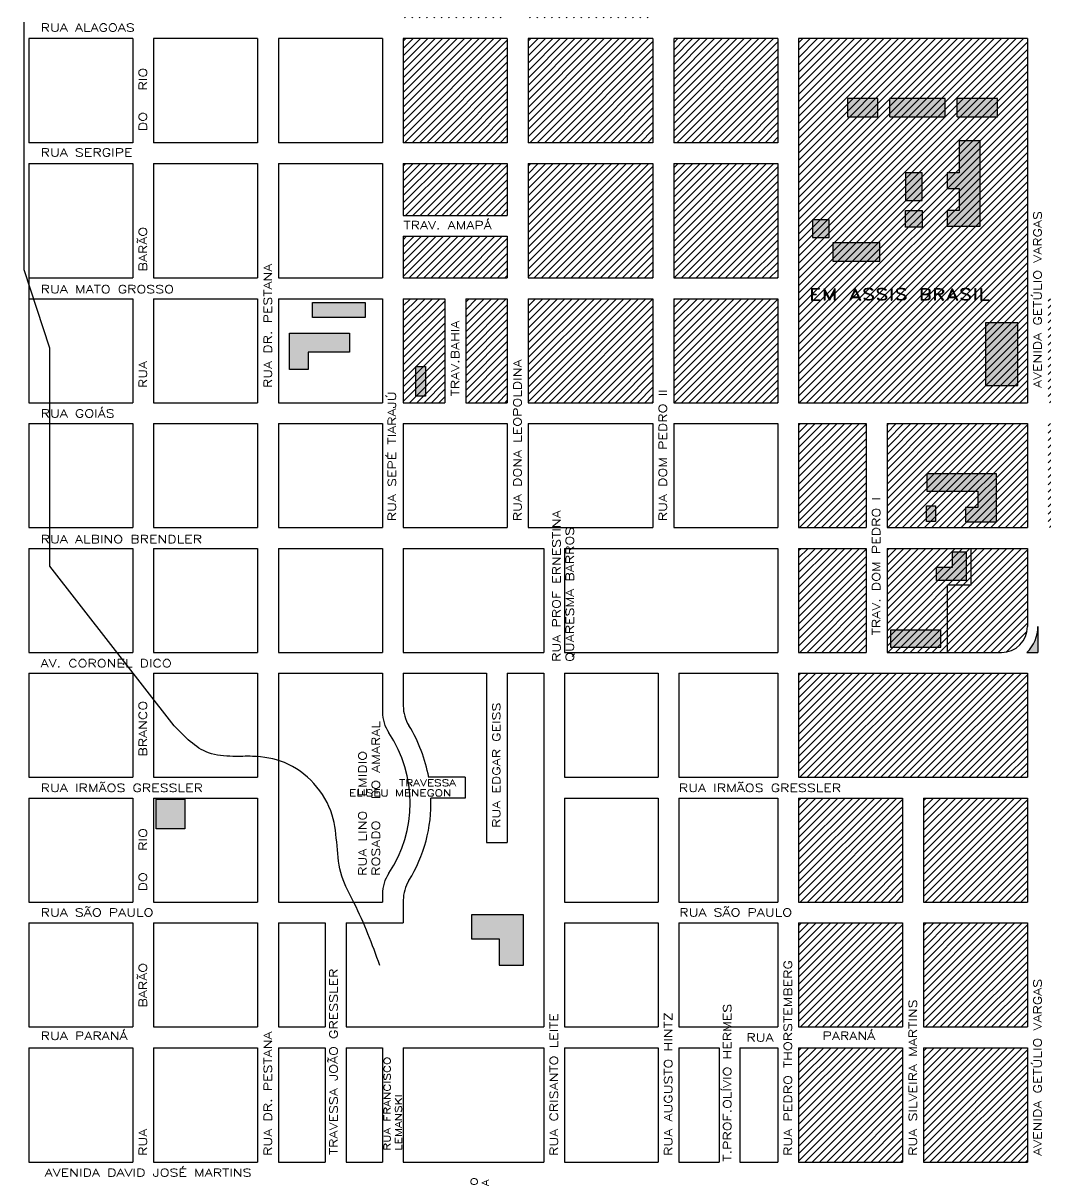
# Model space of a CAD drawing. Extents: x 15348.6 to 15438.1, y 2292.7 to 2368.6.
# Drawn here: x 15395.29 to 15405.11, y 2335.8 to 2346.92 of the extents above; entities that cross this region are included whole.
import ezdxf

# ---------------------------------------------------------------- set-up
doc = ezdxf.new("R2010")
doc.units = 0
doc.header["$LTSCALE"] = 2
doc.header["$MEASUREMENT"] = 0
doc.layers.get('0').update_dxf_attribs({"linetype": 'CONTINUOUS', "lineweight": 30})
for name, color, linetype, lineweight in [('06', 7, 'CONTINUOUS', 30), ('ASSISBRASIL', 240, 'CONTINUOUS', 30), ('Hidro', 5, 'CONTINUOUS', 30), ('IMÓVEIS', 7, 'CONTINUOUS', 30), ('NOVOLESTE', 100, 'CONTINUOUS', 30), ('SOLNASCENTE', 2, 'CONTINUOUS', 30)]:
    doc.layers.add(name, color=color, linetype=linetype, lineweight=lineweight)
doc.styles.get("Standard").update_dxf_attribs({"font": 'romand.shx'})

msp = doc.modelspace()

# ---------------------------------------------------------------- hatches: boundary and pattern name
at = {"layer": 'ASSISBRASIL'}
h = msp.add_hatch(dxfattribs=at)
h.set_pattern_fill('ANSI31', color=256, scale=0.4, style=0)
h.paths.add_polyline_path([(15399.945, 2347.967), (15398.945, 2347.967), (15398.945, 2346.967), (15399.945, 2346.967)])
h.paths.add_polyline_path([(15401.345, 2347.967), (15400.145, 2347.967), (15400.145, 2346.967), (15401.345, 2346.967)])
h.paths.add_polyline_path([(15401.345, 2346.767), (15400.145, 2346.767), (15400.145, 2345.767), (15401.345, 2345.767)])
h.paths.add_polyline_path([(15399.945, 2346.767), (15398.945, 2346.767), (15398.945, 2345.767), (15399.945, 2345.767)])
at = {"layer": 'ASSISBRASIL', "linetype": 'Continuous'}
h = msp.add_hatch(dxfattribs=at)
h.set_pattern_fill('ANSI31', color=256, scale=0.4, style=0)
h.paths.add_polyline_path([(15402.545, 2346.767), (15402.545, 2345.767), (15401.545, 2345.767), (15401.545, 2346.767)])
h = msp.add_hatch(dxfattribs=at)
h.set_pattern_fill('ANSI31', color=256, scale=0.4, style=0)
h.paths.add_polyline_path([(15404.945, 2346.767), (15402.745, 2346.767), (15402.745, 2343.267), (15404.945, 2343.267)])
h = msp.add_hatch(dxfattribs=at)
h.set_pattern_fill('ANSI31', color=256, scale=0.4, style=0)
h.paths.add_polyline_path([(15398.945, 2345.067), (15399.945, 2345.067), (15399.945, 2345.567), (15398.945, 2345.567)])
at = {"layer": 'ASSISBRASIL'}
h = msp.add_hatch(dxfattribs=at)
h.set_pattern_fill('ANSI31', color=256, scale=0.4, style=0)
h.paths.add_polyline_path([(15401.345, 2345.567), (15400.145, 2345.567), (15400.145, 2344.467), (15401.345, 2344.467)])
h.paths.add_polyline_path([(15402.545, 2345.567), (15401.545, 2345.567), (15401.545, 2344.467), (15402.545, 2344.467)])
h.paths.add_polyline_path([(15402.545, 2344.267), (15401.545, 2344.267), (15401.545, 2343.267), (15402.545, 2343.267)])
h.paths.add_polyline_path([(15401.345, 2344.267), (15400.145, 2344.267), (15400.145, 2343.267), (15401.345, 2343.267)])
at = {"layer": 'ASSISBRASIL', "linetype": 'Continuous'}
h = msp.add_hatch(dxfattribs=at)
h.set_pattern_fill('ANSI31', color=256, scale=0.4, style=0)
h.paths.add_polyline_path([(15399.545, 2344.267), (15399.945, 2344.267), (15399.945, 2343.267), (15399.545, 2343.267)])
h.paths.add_polyline_path([(15398.945, 2343.267), (15399.345, 2343.267), (15399.345, 2344.267), (15398.945, 2344.267)])
h.paths.add_polyline_path([(15398.945, 2344.467), (15399.945, 2344.467), (15399.945, 2344.867), (15398.945, 2344.867)])
h = msp.add_hatch(dxfattribs=at)
h.set_pattern_fill('ANSI31', color=256, scale=0.4, style=0)
h.paths.add_polyline_path([(15406.145, 2343.067), (15406.145, 2342.067), (15405.145, 2342.067), (15405.145, 2343.067)])
h.paths.add_polyline_path([(15404.945, 2343.067), (15404.945, 2342.067), (15403.595, 2342.067), (15403.595, 2343.067)])
h.paths.add_polyline_path([(15402.745, 2342.067), (15403.395, 2342.067), (15403.395, 2343.067), (15402.745, 2343.067)])
h.paths.add_polyline_path([(15405.145, 2343.267), (15406.145, 2343.267), (15406.145, 2344.267), (15405.145, 2344.267)])
h = msp.add_hatch(dxfattribs=at)
h.set_pattern_fill('ANSI31', color=256, scale=0.4, style=0)
h.paths.add_polyline_path([(15402.745, 2341.867), (15403.395, 2341.867), (15403.395, 2340.867), (15402.745, 2340.867)])
h = msp.add_hatch(dxfattribs=at)
h.set_pattern_fill('ANSI31', color=256, scale=0.4, style=0)
edge = h.paths.add_edge_path()
edge.add_line((15403.595, 2341.867), (15404.945, 2341.867))
edge.add_line((15404.945, 2341.867), (15404.945, 2341.117))
edge.add_arc((15404.695, 2341.117), 0.25, -90, 0, ccw=False)
edge.add_line((15404.695, 2340.867), (15403.595, 2340.867))
edge.add_line((15403.595, 2340.867), (15403.595, 2341.867))
at = {"layer": 'IMÓVEIS', "linetype": 'Continuous'}
h = msp.add_hatch(color=256, dxfattribs=at)
h.paths.add_polyline_path([(15404.746, 2347.118, 1), (15404.866, 2347.118, 1)])
h.paths.add_polyline_path([(15404.658, 2346.192), (15404.269, 2346.192), (15404.269, 2346.015), (15404.658, 2346.015)])
h.paths.add_polyline_path([(15404.154, 2346.192), (15403.623, 2346.192), (15403.623, 2346.015), (15404.154, 2346.015)])
h.paths.add_polyline_path([(15403.508, 2346.192), (15403.216, 2346.192), (15403.216, 2346.015), (15403.508, 2346.015)])
h.paths.add_polyline_path([(15403.039, 2345.025), (15402.88, 2345.025), (15402.88, 2344.857), (15403.039, 2344.857)])
h.paths.add_polyline_path([(15403.526, 2344.804), (15403.074, 2344.804), (15403.074, 2344.628), (15403.526, 2344.628)])
h.paths.add_polyline_path([(15403.933, 2345.114), (15403.773, 2345.114), (15403.773, 2344.955), (15403.933, 2344.955)])
h.paths.add_polyline_path([(15403.933, 2345.476), (15403.773, 2345.476), (15403.773, 2345.211), (15403.933, 2345.211)])
h.paths.add_polyline_path([(15404.49, 2345.786), (15404.287, 2345.786), (15404.287, 2345.476), (15404.172, 2345.476), (15404.172, 2345.326), (15404.287, 2345.326), (15404.287, 2345.114), (15404.172, 2345.114), (15404.172, 2344.963), (15404.49, 2344.963)])
h.paths.add_polyline_path([(15404.853, 2344.035), (15404.543, 2344.035), (15404.543, 2343.434), (15404.853, 2343.434)])
h.paths.add_polyline_path([(15399.159, 2343.617), (15399.066, 2343.617), (15399.066, 2343.33), (15399.159, 2343.33)])
h = msp.add_hatch(color=256, dxfattribs=at)
h.paths.add_polyline_path([(15398.58, 2344.232), (15398.072, 2344.232), (15398.072, 2344.088), (15398.58, 2344.088)])
h.paths.add_polyline_path([(15398.429, 2343.937), (15397.852, 2343.937), (15397.852, 2343.587), (15398.031, 2343.587), (15398.031, 2343.752), (15398.429, 2343.752)])
for points in [[(15404.853, 2344.035), (15404.543, 2344.035), (15404.543, 2343.434), (15404.853, 2343.434)], [(15399.159, 2343.617), (15399.066, 2343.617), (15399.066, 2343.33), (15399.159, 2343.33)], [(15405.045, 2341.117, -0.201566), (15404.94, 2340.867), (15405.045, 2340.867)], [(15396.845, 2339.456), (15396.569, 2339.456), (15396.569, 2339.173), (15396.845, 2339.173)]]:
    msp.add_hatch(color=256, dxfattribs=at).paths.add_polyline_path(points)
h = msp.add_hatch(color=256, dxfattribs=at)
h.paths.add_polyline_path([(15404.646, 2342.584), (15403.978, 2342.584), (15403.978, 2342.417), (15404.469, 2342.417), (15404.469, 2342.26), (15404.35, 2342.26), (15404.35, 2342.124), (15404.646, 2342.124), (15404.646, 2342.27)])
h.paths.add_polyline_path([(15404.06, 2342.277), (15403.975, 2342.277), (15403.975, 2342.127), (15404.06, 2342.127)])
h.paths.add_polyline_path([(15404.355, 2341.834), (15404.225, 2341.834), (15404.225, 2341.687), (15404.069, 2341.687), (15404.069, 2341.557), (15404.355, 2341.557)])
h.paths.add_polyline_path([(15404.112, 2341.081), (15403.627, 2341.081), (15403.627, 2340.917), (15404.112, 2340.917)])
h = msp.add_hatch(color=256, dxfattribs=at)
h.paths.add_polyline_path([(15404.355, 2341.834), (15404.225, 2341.834), (15404.225, 2341.687), (15404.069, 2341.687), (15404.069, 2341.557), (15404.355, 2341.557)])
h.paths.add_polyline_path([(15404.112, 2341.081), (15403.627, 2341.081), (15403.627, 2340.917), (15404.112, 2340.917)])
h = msp.add_hatch(color=256, dxfattribs=at)
h.paths.add_polyline_path([(15392.361, 2339.904), (15392.311, 2339.904), (15392.311, 2340.024), (15392.203, 2340.024), (15392.203, 2339.904), (15392.159, 2339.904), (15392.159, 2339.778), (15391.963, 2339.778), (15391.963, 2339.854), (15391.761, 2339.854), (15391.761, 2339.677), (15392.203, 2339.677), (15392.203, 2339.721), (15392.317, 2339.721), (15392.317, 2339.772), (15392.361, 2339.772)])
h.paths.add_polyline_path([(15391.963, 2339.987), (15391.913, 2339.987), (15391.913, 2339.854), (15391.963, 2339.854)], flags=17)
h.paths.add_polyline_path([(15393.22, 2339.943), (15392.959, 2339.943), (15392.959, 2339.686), (15393.22, 2339.686)])
h.paths.add_polyline_path([(15393.481, 2339.456), (15393.325, 2339.456), (15393.325, 2339.195), (15393.481, 2339.195)])
h.paths.add_polyline_path([(15393.271, 2338.778), (15392.974, 2338.778), (15392.974, 2338.633), (15393.271, 2338.633)])
h.paths.add_polyline_path([(15392.564, 2339.397), (15392.463, 2339.397), (15392.463, 2339.264), (15392.564, 2339.264)])
h.paths.add_polyline_path([(15392.393, 2339.448), (15392.197, 2339.448), (15392.197, 2339.208), (15392.393, 2339.208)])
h.paths.add_polyline_path([(15392.121, 2339.403), (15392.039, 2339.403), (15392.039, 2339.208), (15392.121, 2339.208)])
h.paths.add_polyline_path([(15392.052, 2338.854), (15391.755, 2338.854), (15391.755, 2338.766), (15392.052, 2338.766)])
h.paths.add_polyline_path([(15396.845, 2339.456), (15396.569, 2339.456), (15396.569, 2339.173), (15396.845, 2339.173)])
h.paths.add_polyline_path([(15393.78, 2337.039), (15393.59, 2337.039), (15393.59, 2336.561), (15393.78, 2336.561)])
h.paths.add_polyline_path([(15393.077, 2337.053), (15392.958, 2337.053), (15392.958, 2336.771), (15393.077, 2336.771)])
h = msp.add_hatch(color=256, dxfattribs=at)
h.paths.add_polyline_path([(15400.1, 2338.346), (15399.602, 2338.346), (15399.602, 2338.114), (15399.867, 2338.114), (15399.867, 2337.86), (15400.1, 2337.86)])
h.paths.add_polyline_path([(15401.308, 2334.117), (15401.008, 2334.117), (15401.008, 2333.976), (15401.308, 2333.976)])
h.paths.add_polyline_path([(15410.385, 2335.57), (15410.278, 2335.57), (15410.278, 2335.321), (15410.195, 2335.321), (15410.195, 2335.57), (15410.093, 2335.57), (15410.093, 2335.321), (15409.984, 2335.321), (15409.984, 2335.155), (15410.385, 2335.155)])
at = {"layer": 'SOLNASCENTE', "linetype": 'Continuous'}
h = msp.add_hatch(dxfattribs=at)
h.set_pattern_fill('ANSI31', color=256, scale=0.4, style=0)
h.paths.add_polyline_path([(15402.745, 2339.667), (15404.945, 2339.667), (15404.945, 2340.667), (15402.745, 2340.667)])
edge = h.paths.add_edge_path(flags=16)
edge.add_line((15403.945, 2340.667), (15404.945, 2340.667))
h = msp.add_hatch(dxfattribs=at)
h.set_pattern_fill('ANSI31', color=256, scale=0.4, style=0)
h.paths.add_polyline_path([(15402.745, 2339.467), (15403.745, 2339.467), (15403.745, 2338.467), (15402.745, 2338.467)])
h = msp.add_hatch(dxfattribs=at)
h.set_pattern_fill('ANSI31', color=256, scale=0.4, style=0)
h.paths.add_polyline_path([(15403.945, 2339.467), (15404.945, 2339.467), (15404.945, 2338.467), (15403.945, 2338.467)])
h = msp.add_hatch(dxfattribs=at)
h.set_pattern_fill('ANSI31', color=256, scale=0.4, style=0)
h.paths.add_polyline_path([(15402.745, 2338.267), (15403.745, 2338.267), (15403.745, 2337.267), (15402.745, 2337.267)])
h = msp.add_hatch(dxfattribs=at)
h.set_pattern_fill('ANSI31', color=256, scale=0.4, style=0)
h.paths.add_polyline_path([(15403.945, 2338.267), (15404.945, 2338.267), (15404.945, 2337.267), (15403.945, 2337.267)])
h = msp.add_hatch(dxfattribs=at)
h.set_pattern_fill('ANSI31', color=256, scale=0.4, style=0)
h.paths.add_polyline_path([(15403.945, 2337.067), (15404.945, 2337.067), (15404.945, 2335.967), (15403.945, 2335.967)])
h.paths.add_polyline_path([(15403.745, 2337.067), (15403.745, 2335.967), (15402.745, 2335.967), (15402.745, 2337.067)])

# ---------------------------------------------------------------- linework, layer by layer
at = {"color": 7, "linetype": 'Continuous'}
for p, q in [((15396.345, 2346.767), (15395.345, 2346.767)), ((15395.345, 2346.767), (15395.345, 2345.767)), ((15396.345, 2346.767), (15396.345, 2345.767)), ((15397.545, 2346.767), (15396.545, 2346.767)), ((15396.545, 2346.767), (15396.545, 2345.767)), ((15397.545, 2346.767), (15397.545, 2345.767)), ((15398.745, 2346.767), (15397.745, 2346.767)), ((15397.745, 2346.767), (15397.745, 2345.767)), ((15399.945, 2346.767), (15398.945, 2346.767)), ((15398.945, 2346.767), (15398.945, 2345.767)), ((15399.945, 2346.767), (15399.945, 2345.767)), ((15401.345, 2346.767), (15400.145, 2346.767)), ((15400.145, 2346.767), (15400.145, 2345.767)), ((15401.345, 2346.767), (15401.345, 2345.767)), ((15402.545, 2346.767), (15401.545, 2346.767)), ((15401.545, 2346.767), (15401.545, 2345.767)), ((15402.545, 2346.767), (15402.545, 2345.767)), ((15402.745, 2346.767), (15402.745, 2343.267)), ((15404.945, 2346.767), (15402.745, 2346.767)), ((15404.945, 2346.767), (15404.945, 2343.267)), ((15396.345, 2345.767), (15395.345, 2345.767)), ((15397.545, 2345.767), (15396.545, 2345.767)), ((15398.745, 2345.767), (15397.745, 2345.767)), ((15399.945, 2345.767), (15398.945, 2345.767)), ((15401.345, 2345.767), (15400.145, 2345.767)), ((15402.545, 2345.767), (15401.545, 2345.767)), ((15395.345, 2345.567), (15396.345, 2345.567)), ((15395.345, 2345.567), (15395.345, 2344.467)), ((15396.345, 2345.567), (15396.345, 2344.467)), ((15396.545, 2345.567), (15397.545, 2345.567)), ((15396.545, 2345.567), (15396.545, 2344.467)), ((15397.545, 2345.567), (15397.545, 2344.467)), ((15397.745, 2345.567), (15398.745, 2345.567)), ((15397.745, 2345.567), (15398.745, 2345.567)), ((15397.745, 2345.567), (15397.745, 2345.067)), ((15397.745, 2345.567), (15397.745, 2344.467)), ((15398.945, 2345.567), (15399.945, 2345.567)), ((15398.945, 2345.567), (15399.945, 2345.567)), ((15398.945, 2345.567), (15398.945, 2345.067)), ((15399.945, 2345.567), (15399.945, 2345.067)), ((15400.145, 2345.567), (15401.345, 2345.567)), ((15400.145, 2345.567), (15400.145, 2344.467)), ((15401.345, 2345.567), (15401.345, 2344.467)), ((15401.545, 2345.567), (15402.545, 2345.567)), ((15401.545, 2345.567), (15401.545, 2344.467)), ((15401.545, 2345.567), (15401.545, 2344.467)), ((15402.545, 2345.567), (15402.545, 2344.467)), ((15398.945, 2345.067), (15399.945, 2345.067)), ((15397.745, 2344.867), (15397.745, 2344.467)), ((15398.945, 2344.867), (15398.945, 2344.467)), ((15398.945, 2344.867), (15399.945, 2344.867)), ((15399.945, 2344.867), (15399.945, 2344.467)), ((15395.345, 2344.467), (15395.345, 2344.267)), ((15395.345, 2344.467), (15396.345, 2344.467)), ((15396.545, 2344.467), (15397.545, 2344.467)), ((15397.745, 2344.467), (15398.745, 2344.467)), ((15397.745, 2344.467), (15398.745, 2344.467)), ((15398.945, 2344.467), (15399.945, 2344.467)), ((15398.945, 2344.467), (15399.945, 2344.467)), ((15400.145, 2344.467), (15401.345, 2344.467)), ((15401.545, 2344.467), (15402.545, 2344.467)), ((15395.345, 2344.267), (15396.345, 2344.267)), ((15395.345, 2344.267), (15395.345, 2343.267)), ((15396.345, 2344.267), (15396.345, 2343.267)), ((15396.545, 2344.267), (15397.545, 2344.267)), ((15396.545, 2344.267), (15396.545, 2343.267)), ((15397.545, 2344.267), (15397.545, 2343.267)), ((15397.745, 2344.267), (15398.145, 2344.267)), ((15397.745, 2344.267), (15398.745, 2344.267)), ((15397.745, 2344.267), (15397.745, 2343.267)), ((15397.745, 2344.267), (15397.745, 2343.267)), ((15398.945, 2344.267), (15399.345, 2344.267)), ((15398.945, 2344.267), (15398.945, 2343.267)), ((15398.945, 2344.267), (15398.945, 2343.267)), ((15399.345, 2344.267), (15399.345, 2343.267)), ((15399.545, 2344.267), (15399.945, 2344.267)), ((15399.545, 2344.267), (15399.545, 2343.267)), ((15399.945, 2344.267), (15399.945, 2343.267)), ((15399.945, 2344.267), (15399.945, 2343.267)), ((15400.145, 2344.267), (15401.345, 2344.267)), ((15400.145, 2344.267), (15400.145, 2343.267)), ((15401.345, 2344.267), (15401.345, 2343.267)), ((15401.545, 2344.267), (15402.545, 2344.267)), ((15401.545, 2344.267), (15401.545, 2343.267)), ((15402.545, 2344.267), (15402.545, 2343.267)), ((15395.345, 2343.267), (15396.345, 2343.267)), ((15396.545, 2343.267), (15397.545, 2343.267)), ((15397.745, 2343.267), (15398.145, 2343.267)), ((15397.745, 2343.267), (15398.745, 2343.267)), ((15398.945, 2343.267), (15399.345, 2343.267)), ((15399.545, 2343.267), (15399.945, 2343.267)), ((15400.145, 2343.267), (15401.345, 2343.267)), ((15401.545, 2343.267), (15402.545, 2343.267)), ((15402.745, 2343.267), (15404.945, 2343.267)), ((15395.345, 2343.067), (15396.345, 2343.067)), ((15395.345, 2343.067), (15395.345, 2342.067)), ((15396.345, 2343.067), (15396.345, 2342.067)), ((15396.545, 2343.067), (15397.545, 2343.067)), ((15396.545, 2343.067), (15396.545, 2342.067)), ((15397.545, 2343.067), (15397.545, 2342.067)), ((15397.745, 2343.067), (15398.745, 2343.067)), ((15397.745, 2343.067), (15397.745, 2342.067)), ((15398.945, 2343.067), (15399.945, 2343.067)), ((15398.945, 2343.067), (15398.945, 2342.067)), ((15399.945, 2343.067), (15399.945, 2342.067)), ((15400.145, 2343.067), (15401.345, 2343.067)), ((15400.145, 2343.067), (15400.145, 2342.067)), ((15401.345, 2343.067), (15401.345, 2342.067)), ((15401.545, 2343.067), (15402.545, 2343.067)), ((15401.545, 2343.067), (15401.545, 2342.067)), ((15402.545, 2343.067), (15402.545, 2342.067)), ((15402.745, 2343.067), (15403.395, 2343.067)), ((15402.745, 2343.067), (15402.745, 2342.067)), ((15403.395, 2343.067), (15403.395, 2342.067)), ((15403.595, 2343.067), (15404.945, 2343.067)), ((15403.595, 2343.067), (15403.595, 2342.067)), ((15404.945, 2343.067), (15404.945, 2342.067)), ((15395.345, 2342.067), (15396.345, 2342.067)), ((15396.545, 2342.067), (15397.545, 2342.067)), ((15397.745, 2342.067), (15398.745, 2342.067)), ((15398.945, 2342.067), (15399.945, 2342.067)), ((15400.145, 2342.067), (15401.345, 2342.067)), ((15401.545, 2342.067), (15402.545, 2342.067)), ((15402.745, 2342.067), (15403.395, 2342.067)), ((15403.595, 2342.067), (15404.945, 2342.067)), ((15395.345, 2341.867), (15395.345, 2340.867)), ((15395.345, 2341.867), (15396.345, 2341.867)), ((15396.345, 2341.867), (15396.345, 2340.867)), ((15396.545, 2341.867), (15397.545, 2341.867)), ((15396.545, 2341.867), (15396.545, 2340.867)), ((15397.545, 2341.867), (15397.545, 2340.867)), ((15397.745, 2341.867), (15397.745, 2340.867)), ((15397.745, 2341.867), (15398.745, 2341.867)), ((15398.945, 2341.867), (15398.945, 2340.867)), ((15398.945, 2341.867), (15400.295, 2341.867)), ((15400.295, 2341.867), (15400.295, 2340.867)), ((15400.495, 2341.867), (15400.495, 2340.867)), ((15400.495, 2341.867), (15401.145, 2341.867)), ((15400.495, 2341.867), (15402.545, 2341.867)), ((15402.545, 2341.867), (15402.545, 2340.867)), ((15402.745, 2341.867), (15402.745, 2340.867)), ((15402.745, 2341.867), (15403.395, 2341.867)), ((15403.395, 2341.867), (15403.395, 2340.867)), ((15403.595, 2341.867), (15403.595, 2340.867)), ((15403.595, 2341.867), (15404.945, 2341.867)), ((15404.945, 2341.867), (15404.945, 2341.117)), ((15405.045, 2341.117), (15405.045, 2340.867)), ((15395.345, 2340.867), (15396.345, 2340.867)), ((15396.545, 2340.867), (15397.545, 2340.867)), ((15397.745, 2340.867), (15398.745, 2340.867)), ((15398.945, 2340.867), (15400.295, 2340.867)), ((15400.495, 2340.867), (15401.145, 2340.867)), ((15400.495, 2340.867), (15402.545, 2340.867)), ((15402.745, 2340.867), (15403.395, 2340.867)), ((15403.595, 2340.867), (15404.695, 2340.867)), ((15404.94, 2340.867), (15405.045, 2340.867)), ((15395.345, 2340.667), (15395.345, 2339.667)), ((15395.345, 2340.667), (15396.345, 2340.667)), ((15396.25, 2340.758), (15396.252, 2340.758)), ((15396.251, 2340.759), (15396.253, 2340.759)), ((15396.251, 2340.759), (15396.252, 2340.759)), ((15396.251, 2340.758), (15396.252, 2340.758)), ((15396.251, 2340.757), (15396.253, 2340.757)), ((15396.255, 2340.757), (15396.257, 2340.757)), ((15396.255, 2340.756), (15396.257, 2340.756)), ((15396.255, 2340.755), (15396.257, 2340.755)), ((15396.256, 2340.757), (15396.258, 2340.757)), ((15396.256, 2340.755), (15396.258, 2340.755)), ((15396.345, 2340.667), (15396.345, 2339.667)), ((15396.545, 2340.667), (15396.545, 2339.667)), ((15396.545, 2340.667), (15397.545, 2340.667)), ((15397.545, 2340.667), (15397.545, 2339.667)), ((15397.745, 2340.667), (15397.745, 2338.467)), ((15397.745, 2340.667), (15398.745, 2340.667)), ((15395.345, 2338.267), (15395.345, 2337.267)), ((15396.345, 2338.267), (15396.345, 2337.267)), ((15396.545, 2338.267), (15396.545, 2337.267)), ((15397.545, 2338.267), (15397.545, 2337.267)), ((15397.745, 2338.267), (15397.745, 2337.267)), ((15395.345, 2337.267), (15396.345, 2337.267)), ((15396.545, 2337.267), (15397.545, 2337.267)), ((15397.745, 2337.267), (15398.195, 2337.267)), ((15395.345, 2337.067), (15395.345, 2335.967)), ((15395.345, 2337.067), (15396.345, 2337.067)), ((15396.345, 2337.067), (15396.345, 2335.967)), ((15396.545, 2337.067), (15397.545, 2337.067)), ((15396.545, 2337.067), (15396.545, 2335.967)), ((15397.545, 2337.067), (15397.545, 2335.967)), ((15397.745, 2337.067), (15397.745, 2335.967)), ((15397.745, 2337.067), (15398.195, 2337.067)), ((15395.345, 2335.967), (15396.345, 2335.967)), ((15396.545, 2335.967), (15397.545, 2335.967)), ((15397.745, 2335.967), (15398.195, 2335.967))]:
    msp.add_line(p, q, dxfattribs=at)
for centre in [(15396.252, 2340.758), (15396.257, 2340.756)]:
    msp.add_circle(centre, 0.00162, dxfattribs=at)
for centre, radius, start, end in [((15404.695, 2341.117), 0.25, 270, 0), ((15404.695, 2341.117), 0.35, 314.4153, 0), ((15399.305, 2340.353), 0.36, 180, 211.7647), ((15399.105, 2340.295), 0.36, 180, 213.7791), ((15397.797, 2339.419), 1.414, 10.0784, 31.7647), ((15397.797, 2339.419), 1.214, 326.2209, 33.7791), ((15397.797, 2339.419), 1.414, 328.2353, 1.9237), ((15399.105, 2338.544), 0.36, 146.2209, 180), ((15399.305, 2338.485), 0.36, 148.2353, 180)]:
    msp.add_arc(centre, radius, start, end, dxfattribs=at)
for points in [[(15396.25, 2340.758), (15396.25, 2340.758), (15396.251, 2340.759)], [(15396.251, 2340.759), (15396.25, 2340.758), (15396.252, 2340.758)], [(15396.252, 2340.758), (15396.252, 2340.758), (15396.25, 2340.758)], [(15396.252, 2340.758), (15396.25, 2340.758), (15396.251, 2340.758)], [(15396.251, 2340.759), (15396.252, 2340.76), (15396.253, 2340.759)], [(15396.251, 2340.759), (15396.252, 2340.76), (15396.251, 2340.76)], [(15396.252, 2340.759), (15396.251, 2340.759), (15396.252, 2340.758)], [(15396.253, 2340.759), (15396.251, 2340.759), (15396.252, 2340.759)], [(15396.251, 2340.759), (15396.252, 2340.759), (15396.251, 2340.759)], [(15396.252, 2340.758), (15396.251, 2340.758), (15396.251, 2340.757)], [(15396.251, 2340.757), (15396.251, 2340.757), (15396.253, 2340.757), (15396.252, 2340.758)], [(15396.253, 2340.757), (15396.251, 2340.757), (15396.252, 2340.757)], [(15396.252, 2340.76), (15396.253, 2340.76), (15396.253, 2340.759)], [(15396.253, 2340.757), (15396.252, 2340.757), (15396.253, 2340.757)], [(15396.252, 2340.757), (15396.252, 2340.757), (15396.253, 2340.757)], [(15396.253, 2340.757), (15396.252, 2340.757), (15396.252, 2340.757)], [(15396.253, 2340.759), (15396.253, 2340.76), (15396.253, 2340.759)], [(15396.253, 2340.757), (15396.253, 2340.757), (15396.253, 2340.757)], [(15396.255, 2340.756), (15396.255, 2340.756), (15396.255, 2340.757)], [(15396.257, 2340.757), (15396.255, 2340.757), (15396.257, 2340.756)], [(15396.255, 2340.757), (15396.255, 2340.756), (15396.257, 2340.756)], [(15396.256, 2340.757), (15396.257, 2340.757), (15396.255, 2340.757)], [(15396.257, 2340.756), (15396.257, 2340.756), (15396.255, 2340.756)], [(15396.257, 2340.756), (15396.255, 2340.756), (15396.255, 2340.755)], [(15396.255, 2340.755), (15396.255, 2340.755), (15396.257, 2340.755), (15396.257, 2340.756)], [(15396.257, 2340.755), (15396.255, 2340.755), (15396.256, 2340.755)], [(15396.256, 2340.757), (15396.257, 2340.758), (15396.258, 2340.757)], [(15396.256, 2340.757), (15396.257, 2340.758), (15396.256, 2340.757)], [(15396.258, 2340.757), (15396.256, 2340.757), (15396.257, 2340.757)], [(15396.258, 2340.755), (15396.256, 2340.755), (15396.256, 2340.754)], [(15396.258, 2340.755), (15396.256, 2340.754), (15396.258, 2340.755)], [(15396.256, 2340.754), (15396.256, 2340.754), (15396.258, 2340.755)], [(15396.258, 2340.755), (15396.256, 2340.754), (15396.257, 2340.754)], [(15396.256, 2340.755), (15396.256, 2340.755), (15396.258, 2340.755), (15396.257, 2340.755)], [(15396.257, 2340.758), (15396.258, 2340.757), (15396.258, 2340.757)], [(15396.258, 2340.757), (15396.258, 2340.757), (15396.258, 2340.757)], [(15396.258, 2340.755), (15396.258, 2340.755), (15396.258, 2340.755)]]:
    msp.add_solid(points, dxfattribs=at)
at = {"layer": '06', "linetype": 'Continuous'}
for p, q in [((15399.54, 2339.667), (15399.189, 2339.667)), ((15399.54, 2339.467), (15399.21, 2339.467))]:
    msp.add_line(p, q, dxfattribs=at)
at = {"layer": 'Hidro', "linetype": 'Continuous'}
for p, q in [((15395.301, 2344.544), (15395.301, 2346.925)), ((15395.548, 2343.792), (15395.301, 2344.544)), ((15395.548, 2341.696), (15395.548, 2343.792)), ((15396.743, 2340.162), (15395.548, 2341.696))]:
    msp.add_line(p, q, dxfattribs=at)
msp.add_spline([(15398.72, 2337.859), (15398.473, 2338.458), (15398.355, 2338.716), (15398.261, 2339.304), (15397.802, 2339.809), (15397.496, 2339.868), (15397.308, 2339.868), (15397.073, 2339.903), (15396.743, 2340.162)], degree=3, dxfattribs=at)
at = {"layer": 'IMÓVEIS', "linetype": 'Continuous'}
for p, q in [((15403.508, 2346.192), (15403.216, 2346.192)), ((15403.216, 2346.192), (15403.216, 2346.015)), ((15403.508, 2346.015), (15403.508, 2346.192)), ((15404.154, 2346.192), (15403.623, 2346.192)), ((15403.623, 2346.015), (15403.623, 2346.192)), ((15404.154, 2346.015), (15404.154, 2346.192)), ((15404.269, 2346.015), (15404.269, 2346.192)), ((15404.658, 2346.192), (15404.269, 2346.192)), ((15404.649, 2346.192), (15404.269, 2346.192)), ((15404.658, 2346.015), (15404.658, 2346.192)), ((15403.216, 2346.015), (15403.508, 2346.015)), ((15403.623, 2346.015), (15404.154, 2346.015)), ((15404.269, 2346.015), (15404.658, 2346.015)), ((15404.49, 2345.786), (15404.287, 2345.786)), ((15404.287, 2345.786), (15404.287, 2345.476)), ((15404.49, 2344.963), (15404.49, 2345.786)), ((15403.773, 2345.476), (15403.773, 2345.211)), ((15403.933, 2345.476), (15403.773, 2345.476)), ((15403.933, 2345.211), (15403.933, 2345.476)), ((15404.172, 2345.476), (15404.172, 2345.326)), ((15404.287, 2345.476), (15404.172, 2345.476)), ((15404.172, 2345.326), (15404.287, 2345.326)), ((15404.287, 2345.326), (15404.287, 2345.114)), ((15403.773, 2345.211), (15403.933, 2345.211)), ((15403.773, 2345.114), (15403.933, 2345.114)), ((15403.773, 2344.955), (15403.773, 2345.114)), ((15403.933, 2345.114), (15403.933, 2344.955)), ((15404.172, 2345.114), (15404.172, 2344.963)), ((15404.287, 2345.114), (15404.172, 2345.114)), ((15403.039, 2345.025), (15402.88, 2345.025)), ((15402.88, 2345.025), (15402.88, 2344.857)), ((15403.039, 2344.857), (15403.039, 2345.025)), ((15403.933, 2344.955), (15403.773, 2344.955)), ((15404.172, 2344.963), (15404.49, 2344.963)), ((15402.88, 2344.857), (15403.039, 2344.857)), ((15403.074, 2344.804), (15403.074, 2344.628)), ((15403.526, 2344.804), (15403.074, 2344.804)), ((15403.526, 2344.628), (15403.526, 2344.804)), ((15403.074, 2344.628), (15403.526, 2344.628)), ((15398.072, 2344.088), (15398.072, 2344.232)), ((15398.072, 2344.232), (15398.58, 2344.232)), ((15398.58, 2344.232), (15398.58, 2344.088)), ((15398.58, 2344.088), (15398.072, 2344.088)), ((15404.543, 2344.035), (15404.543, 2343.434)), ((15404.853, 2344.035), (15404.543, 2344.035)), ((15404.853, 2343.434), (15404.853, 2344.035)), ((15397.852, 2343.587), (15397.852, 2343.937)), ((15397.852, 2343.937), (15398.429, 2343.937)), ((15398.429, 2343.937), (15398.429, 2343.752)), ((15398.031, 2343.752), (15398.031, 2343.587)), ((15398.429, 2343.752), (15398.031, 2343.752)), ((15398.031, 2343.587), (15397.852, 2343.587)), ((15399.066, 2343.617), (15399.159, 2343.617)), ((15399.066, 2343.33), (15399.066, 2343.617)), ((15399.159, 2343.617), (15399.159, 2343.33)), ((15399.159, 2343.33), (15399.066, 2343.33)), ((15404.543, 2343.434), (15404.853, 2343.434)), ((15403.978, 2342.584), (15403.978, 2342.417)), ((15404.646, 2342.584), (15403.978, 2342.584)), ((15404.646, 2342.27), (15404.646, 2342.584)), ((15403.978, 2342.417), (15404.469, 2342.417)), ((15404.469, 2342.417), (15404.469, 2342.26)), ((15403.975, 2342.127), (15403.975, 2342.277)), ((15403.975, 2342.277), (15404.06, 2342.277)), ((15404.06, 2342.277), (15404.06, 2342.127)), ((15404.35, 2342.26), (15404.35, 2342.124)), ((15404.469, 2342.26), (15404.35, 2342.26)), ((15404.646, 2342.124), (15404.646, 2342.27)), ((15404.06, 2342.127), (15403.975, 2342.127)), ((15404.35, 2342.124), (15404.646, 2342.124)), ((15404.225, 2341.834), (15404.355, 2341.834)), ((15404.225, 2341.687), (15404.225, 2341.834)), ((15404.355, 2341.834), (15404.355, 2341.557)), ((15404.403, 2341.518), (15404.403, 2341.867)), ((15404.069, 2341.687), (15404.225, 2341.687)), ((15404.069, 2341.557), (15404.069, 2341.687)), ((15404.355, 2341.557), (15404.069, 2341.557)), ((15404.176, 2341.518), (15404.403, 2341.518)), ((15404.176, 2340.867), (15404.176, 2341.518)), ((15403.627, 2341.081), (15403.627, 2340.917)), ((15404.112, 2341.081), (15403.627, 2341.081)), ((15404.112, 2340.917), (15404.112, 2341.081)), ((15403.627, 2340.917), (15404.112, 2340.917)), ((15396.569, 2339.173), (15396.569, 2339.456)), ((15396.569, 2339.456), (15396.845, 2339.456)), ((15396.845, 2339.456), (15396.845, 2339.173)), ((15396.845, 2339.173), (15396.569, 2339.173)), ((15399.602, 2338.346), (15399.602, 2338.114)), ((15400.1, 2338.346), (15399.602, 2338.346)), ((15400.1, 2337.86), (15400.1, 2338.346)), ((15399.602, 2338.114), (15399.867, 2338.114)), ((15399.867, 2338.114), (15399.867, 2337.86)), ((15399.867, 2337.86), (15400.1, 2337.86))]:
    msp.add_line(p, q, dxfattribs=at)
at = {"layer": 'NOVOLESTE', "color": 7, "linetype": 'Continuous'}
for p, q in [((15398.745, 2346.767), (15398.745, 2345.767)), ((15398.745, 2345.567), (15398.745, 2345.067)), ((15398.745, 2345.567), (15398.745, 2344.467)), ((15398.745, 2344.867), (15398.745, 2344.467)), ((15398.345, 2344.267), (15398.745, 2344.267)), ((15398.745, 2344.267), (15398.745, 2343.267)), ((15398.745, 2344.267), (15398.745, 2343.267)), ((15398.345, 2343.267), (15398.745, 2343.267)), ((15398.745, 2343.067), (15398.745, 2342.067)), ((15398.745, 2341.867), (15398.745, 2340.867)), ((15398.745, 2340.667), (15398.745, 2340.295)), ((15398.945, 2340.667), (15398.945, 2340.353)), ((15398.945, 2340.667), (15399.095, 2340.667)), ((15398.945, 2340.667), (15399.745, 2340.667)), ((15399.745, 2340.667), (15399.745, 2339.041)), ((15399.945, 2340.667), (15399.945, 2339.667)), ((15399.945, 2340.667), (15399.945, 2339.041)), ((15399.945, 2340.667), (15400.295, 2340.667)), ((15400.295, 2340.667), (15400.295, 2337.267)), ((15400.495, 2340.667), (15400.495, 2339.667)), ((15400.495, 2340.667), (15401.395, 2340.667)), ((15401.345, 2340.667), (15401.395, 2340.667)), ((15401.395, 2340.667), (15401.395, 2339.667)), ((15401.595, 2340.667), (15401.595, 2339.667)), ((15401.595, 2340.667), (15402.545, 2340.667)), ((15402.545, 2340.667), (15402.545, 2339.667)), ((15402.745, 2340.667), (15402.745, 2339.667)), ((15402.745, 2340.667), (15404.945, 2340.667)), ((15403.945, 2340.667), (15404.945, 2340.667)), ((15404.945, 2340.667), (15404.945, 2339.667)), ((15395.345, 2339.667), (15396.345, 2339.667)), ((15396.545, 2339.667), (15397.545, 2339.667)), ((15399.54, 2339.667), (15399.54, 2339.467)), ((15400.495, 2339.667), (15401.395, 2339.667)), ((15401.595, 2339.667), (15402.545, 2339.667)), ((15402.745, 2339.667), (15404.945, 2339.667)), ((15403.945, 2339.667), (15404.945, 2339.667)), ((15395.345, 2339.467), (15395.345, 2338.467)), ((15395.345, 2339.467), (15396.345, 2339.467)), ((15396.345, 2339.467), (15396.345, 2338.467)), ((15396.545, 2339.467), (15397.545, 2339.467)), ((15396.545, 2339.467), (15396.545, 2338.467)), ((15397.545, 2339.467), (15397.545, 2338.467)), ((15397.745, 2339.467), (15397.745, 2338.467)), ((15400.495, 2339.467), (15400.495, 2338.467)), ((15400.495, 2339.467), (15401.395, 2339.467)), ((15401.395, 2339.467), (15401.395, 2338.467)), ((15401.595, 2339.467), (15401.595, 2338.467)), ((15401.595, 2339.467), (15402.545, 2339.467)), ((15402.545, 2339.467), (15402.545, 2338.467)), ((15402.745, 2339.467), (15402.745, 2338.467)), ((15402.745, 2339.467), (15403.745, 2339.467)), ((15403.745, 2339.467), (15403.745, 2338.467)), ((15403.945, 2339.467), (15403.945, 2338.467)), ((15403.945, 2339.467), (15404.945, 2339.467)), ((15404.945, 2339.467), (15404.945, 2338.467)), ((15399.745, 2339.041), (15399.945, 2339.041)), ((15395.345, 2338.467), (15396.345, 2338.467)), ((15396.545, 2338.467), (15397.545, 2338.467)), ((15397.745, 2338.467), (15398.745, 2338.467)), ((15398.745, 2338.544), (15398.745, 2338.467)), ((15398.945, 2338.485), (15398.945, 2338.267)), ((15400.495, 2338.467), (15401.395, 2338.467)), ((15401.595, 2338.467), (15402.545, 2338.467)), ((15402.745, 2338.467), (15403.745, 2338.467)), ((15403.945, 2338.467), (15404.945, 2338.467)), ((15395.345, 2338.267), (15396.345, 2338.267)), ((15396.545, 2338.267), (15397.545, 2338.267)), ((15397.745, 2338.267), (15398.195, 2338.267)), ((15398.195, 2338.267), (15398.195, 2337.267)), ((15398.395, 2338.267), (15398.395, 2337.267)), ((15398.395, 2338.267), (15398.945, 2338.267)), ((15400.495, 2338.267), (15400.495, 2337.267)), ((15400.495, 2338.267), (15401.395, 2338.267)), ((15401.395, 2338.267), (15401.395, 2337.267)), ((15401.595, 2338.267), (15401.595, 2337.267)), ((15401.595, 2338.267), (15402.545, 2338.267)), ((15402.545, 2338.267), (15402.545, 2337.267)), ((15402.745, 2338.267), (15402.745, 2337.267)), ((15402.745, 2338.267), (15403.745, 2338.267)), ((15403.745, 2338.267), (15403.745, 2337.267)), ((15403.945, 2338.267), (15403.945, 2337.267)), ((15403.945, 2338.267), (15404.945, 2338.267)), ((15404.945, 2338.267), (15404.945, 2337.267)), ((15398.395, 2337.267), (15400.295, 2337.267)), ((15398.395, 2337.267), (15398.745, 2337.267)), ((15400.495, 2337.267), (15401.395, 2337.267)), ((15401.345, 2337.267), (15401.395, 2337.267)), ((15401.595, 2337.267), (15402.545, 2337.267)), ((15401.595, 2337.267), (15402.345, 2337.267)), ((15402.745, 2337.267), (15403.745, 2337.267)), ((15403.945, 2337.267), (15404.945, 2337.267)), ((15398.195, 2337.067), (15398.195, 2335.967)), ((15398.395, 2337.067), (15398.395, 2335.967)), ((15398.395, 2337.067), (15398.745, 2337.067)), ((15398.745, 2337.067), (15398.745, 2335.967)), ((15398.945, 2337.067), (15398.945, 2335.967)), ((15398.945, 2337.067), (15400.295, 2337.067)), ((15400.295, 2337.067), (15400.295, 2335.967)), ((15400.495, 2337.067), (15400.495, 2335.967)), ((15400.495, 2337.067), (15401.395, 2337.067)), ((15401.395, 2337.067), (15401.395, 2335.967)), ((15401.595, 2337.067), (15401.595, 2335.967)), ((15401.595, 2337.067), (15401.981, 2337.067)), ((15401.981, 2337.067), (15401.981, 2335.967)), ((15402.181, 2337.067), (15402.181, 2335.967)), ((15402.181, 2337.067), (15402.545, 2337.067)), ((15402.545, 2337.067), (15402.545, 2335.967)), ((15402.745, 2337.067), (15402.745, 2335.967)), ((15402.745, 2337.067), (15403.745, 2337.067)), ((15403.745, 2337.067), (15403.745, 2335.967)), ((15403.945, 2337.067), (15403.945, 2335.967)), ((15403.945, 2337.067), (15404.945, 2337.067)), ((15404.945, 2337.067), (15404.945, 2335.967)), ((15398.395, 2335.967), (15398.745, 2335.967)), ((15398.945, 2335.967), (15400.295, 2335.967)), ((15400.145, 2335.967), (15400.295, 2335.967)), ((15400.495, 2335.967), (15401.395, 2335.967)), ((15401.345, 2335.967), (15401.395, 2335.967)), ((15401.595, 2335.967), (15401.981, 2335.967)), ((15401.595, 2335.967), (15401.981, 2335.967)), ((15402.181, 2335.967), (15402.545, 2335.967)), ((15402.181, 2335.967), (15402.545, 2335.967)), ((15402.745, 2335.967), (15403.745, 2335.967)), ((15403.945, 2335.967), (15404.945, 2335.967))]:
    msp.add_line(p, q, dxfattribs=at)

# ---------------------------------------------------------------- texts
at = {"linetype": 'Continuous', "extrusion": (0, -0.642788, 0.766044)}
msp.add_text('EM ASSIS BRASIL', height=0.15, dxfattribs=at).set_placement((15402.844, 1795.874, -1506.769))
at = {"color": 7, "linetype": 'Continuous', "extrusion": (0, -0.642788, 0.766044), "char_height": 0.1, "attachment_point": 1, "text_direction": (1, 0, 0)}
for s, insert, width in [('{RUA ALAGOAS}', (15395.459, 2346.911, 0.039), 5.63653), ('{RUA SERGIPE}', (15395.459, 2345.711, 0.039), 5.63653), ('{TRAV. AMAPÁ}', (15398.947, 2345.012, 0.039), 5.63653), ('{RUA MATO GROSSO}', (15395.459, 2344.397, 0.039), 5.63653), ('{RUA GOIÁS}', (15395.459, 2343.203, 0.039), 5.63653), ('{RUA ALBINO BRENDLER}', (15395.459, 2341.994, 0.039), 5.63653), ('{AV. CORONEL DICO}', (15395.459, 2340.801, 0.039), 5.63653), ('{RUA IRMÃOS GRESSLER}', (15395.459, 2339.603, 0.039), 5.63653), ('{RUA IRMÃOS GRESSLER}', (15401.594, 2339.603, 0.039), 5.63653), ('{RUA SÃO PAULO}', (15395.459, 2338.406, 0.039), 5.63653), ('{RUA SÃO PAULO}', (15401.598, 2338.406, 0.039), 5.63653), ('{RUA PARANÁ}', (15395.459, 2337.221, 0.039), 5.63653), ('{PARANÁ}', (15402.975, 2337.221, 0.039), 5.63653), ('{RUA}', (15402.243, 2337.204, 0.039), 5.63653), ('AVENIDA DAVID JOSÉ MARTINS', (15395.498, 2335.905, 0.039), 5.6365)]:
    msp.add_mtext(s, dxfattribs=dict(at, insert=insert, width=width))
at = {"color": 7, "linetype": 'Continuous', "extrusion": (0.642788, 0, 0.766044), "attachment_point": 1, "text_direction": (0, 1, 0)}
for s, insert, char_height, width in [('{DO   RIO }', (15396.404, 2345.878, 0.039), 0.1, 5.63653), ('{AVENIDA GETÚLIO VARGAS}', (15405.004, 2343.408, 0.039), 0.1, 5.63653), ('{BARÃO}', (15396.404, 2344.529, 0.039), 0.1, 5.63653), ('{RUA DR. PESTANA}', (15397.604, 2343.408, 0.039), 0.1, 5.63653), ('{TRAV.BAHIA}', (15399.404, 2343.328, 0.039), 0.1, 5.63653), ('{RUA }', (15396.404, 2343.408, 0.039), 0.1, 5.63653), ('{RUA DONA LEOPOLDINA}', (15400.004, 2342.128, 0.039), 0.1, 5.63653), ('{RUA SEPÉ TIARAJÚ}', (15398.798, 2342.128, 0.039), 0.1, 5.63653), ('{RUA DOM PEDRO II}', (15401.401, 2342.128, 0.039), 0.1, 5.63653), ('{TRAV. DOM PEDRO I}', (15403.453, 2341.032, 0.039), 0.1, 5.63653), ('RUA PROF ERNESTINA\\PQUARESMA BARROS', (15400.379, 2340.776, 0.039), 0.1, 5.6365), ('{BRANCO}', (15396.404, 2339.866, 0.039), 0.1, 5.63653), ('{DO   RIO }', (15396.404, 2338.57, 0.039), 0.1, 5.63653), ('{RUA PEDRO THORSTEMBERG}', (15402.604, 2336.028, 0.039), 0.1, 5.63653), ('{BARÃO}', (15396.404, 2337.454, 0.039), 0.1, 5.63653), ('TRAVESSA JOÃO GRESSLER', (15398.236, 2336.037, 0.039), 0.1, 5.6365), ('{AVENIDA GETÚLIO VARGAS}', (15405.004, 2336.028, 0.039), 0.1, 5.63653), ('{RUA SILVEIRA MARTINS}', (15403.804, 2336.028, 0.039), 0.1, 5.63653), ('T.PROF.OLÍVIO HERMES', (15402.021, 2335.973, 0.039), 0.1, 5.6365), ('{RUA CRISANTO LEITE}', (15400.354, 2336.028, 0.039), 0.1, 5.63653), ('{RUA AUGUSTO HINTZ}', (15401.454, 2336.028, 0.039), 0.1, 5.63653), ('{RUA DR. PESTANA}', (15397.604, 2336.028, 0.039), 0.1, 5.63653), ('{RUA FRANCISCO}\\P{LEMANSKI}', (15398.757, 2336.077, 0.039), 0.085, 5.63653), ('{RUA }', (15396.404, 2336.028, 0.039), 0.1, 5.63653), ('TRAVESSA CLÁUDIO\\PMANOEL DA COSTA', (15399.593, 2334.746, 0.039), 0.085, 5.6365)]:
    msp.add_mtext(s, dxfattribs=dict(at, insert=insert, char_height=char_height, width=width))
at = {"layer": '06', "linetype": 'Continuous', "extrusion": (0, -0.642788, 0.766044)}
for s, p in [('ELISEU MENEGON', (15398.423, 1792.092, -1503.859)), ('TRAVESSA', (15398.906, 1792.233, -1503.842))]:
    msp.add_text(s, height=0.085, dxfattribs=at).set_placement(p)
at = {"layer": '06', "linetype": 'Continuous', "extrusion": (0.642788, 0, 0.766044), "char_height": 0.1, "attachment_point": 1, "text_direction": (0, 1, 0)}
for s, insert, width in [('{RUA EDGAR GEISS}', (15399.801, 2339.181, 0.039), 5.63653), ('RUA LINO  EMIDIO\\PROSADO   DO AMARAL', (15398.515, 2338.72, 0.039), 5.6365)]:
    msp.add_mtext(s, dxfattribs=dict(at, insert=insert, width=width))

doc.saveas('drawing.dxf')
